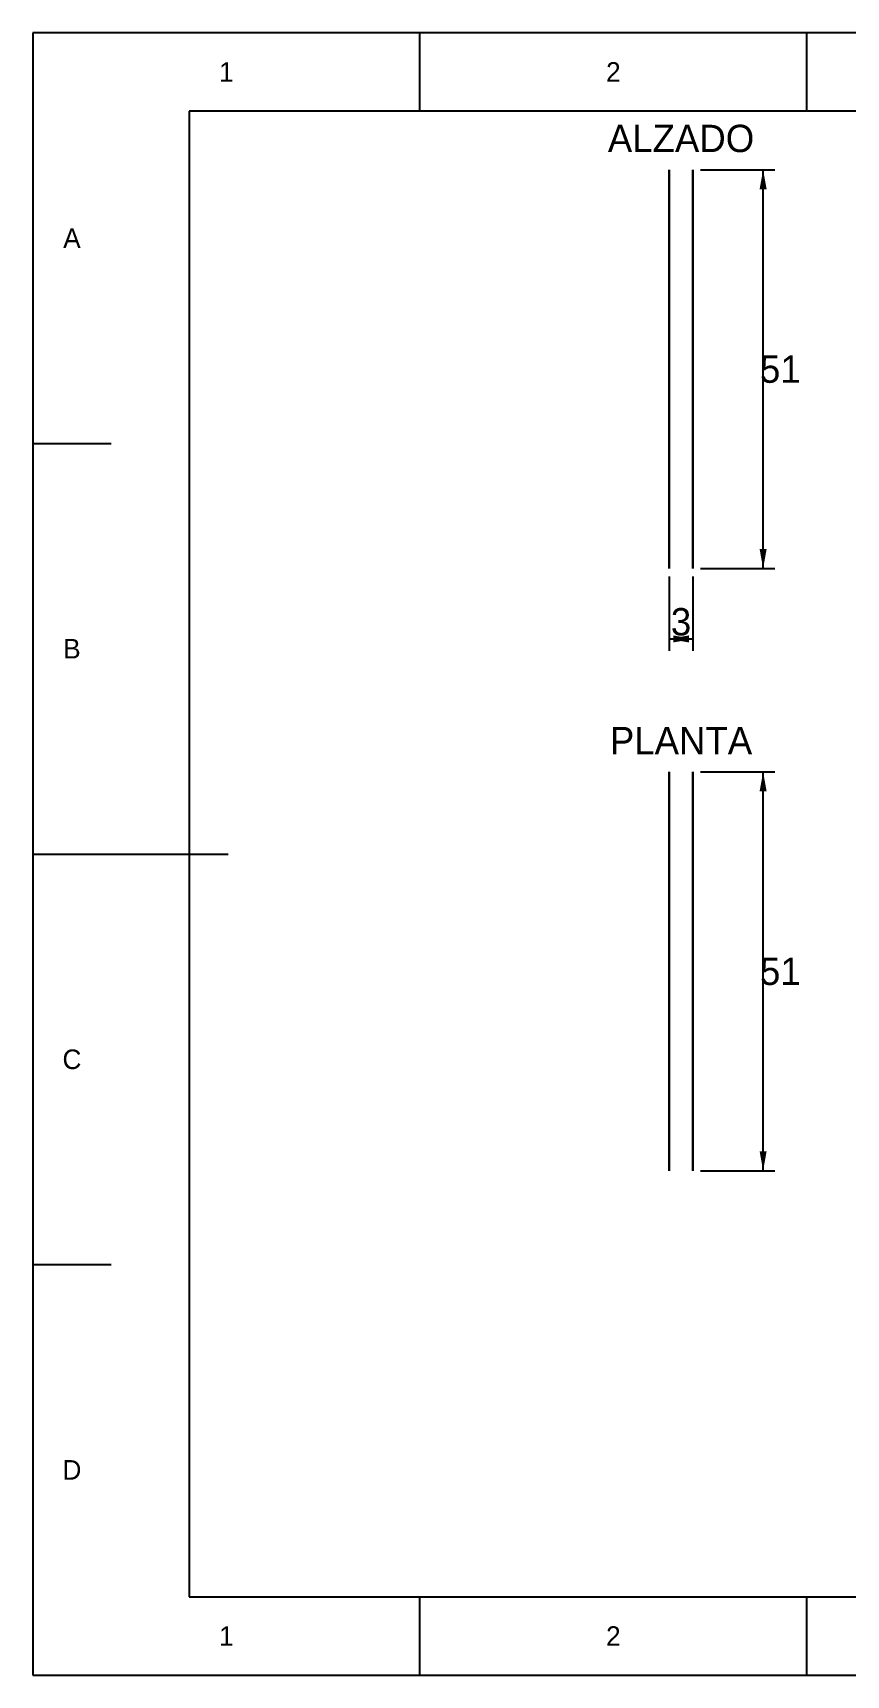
# Model space of a CAD drawing. Extents: x 0 to 297, y 0 to 210.
# Drawn here: x 0 to 104, y 0 to 210 of the extents above; entities that cross this region are included whole.
import ezdxf
from ezdxf.enums import TextEntityAlignment as Align

# ---------------------------------------------------------------- set-up
doc = ezdxf.new("R2010")
doc.units = 0
for name, color, linetype in [('COTAS', 7, 'CONTINUOUS'), ('FINA', 7, 'CONTINUOUS'), ('NORMA', 7, 'CONTINUOUS'), ('TEXTO', 7, 'CONTINUOUS'), ('VISIBLE', 7, 'CONTINUOUS')]:
    doc.layers.add(name, color=color, linetype=linetype)

msp = doc.modelspace()

# ---------------------------------------------------------------- linework, layer by layer
at = {"layer": 'COTAS'}
for p, q in [((85.4081, 192.5), (94.9081, 192.5)), ((93.4081, 141.5), (93.4081, 192.5)), ((85.4081, 141.5), (94.9081, 141.5)), ((81.4081, 140.5), (81.4081, 131)), ((84.4081, 140.5), (84.4081, 131)), ((81.4081, 132.5), (84.4081, 132.5)), ((85.4081, 115.5), (94.9081, 115.5)), ((93.4081, 64.5), (93.4081, 115.5)), ((85.4081, 64.5), (94.9081, 64.5))]:
    msp.add_line(p, q, dxfattribs=at)
for points in [[(93.4081, 192.5), (93.8581, 190), (92.9581, 190)], [(93.4081, 141.5), (93.8581, 144), (92.9581, 144)], [(81.4081, 132.5), (83.9081, 132.95), (83.9081, 132.05)], [(84.4081, 132.5), (81.9081, 132.95), (81.9081, 132.05)], [(93.4081, 115.5), (93.8581, 113), (92.9581, 113)], [(93.4081, 64.5), (93.8581, 67), (92.9581, 67)]]:
    msp.add_solid(points, dxfattribs=at)
at = {"layer": 'FINA'}
for p, q in [((297, 210), (0, 210)), ((0, 210), (0, 0)), ((49.5, 200), (49.5, 210)), ((99, 200), (99, 210)), ((0, 157.5), (10, 157.5)), ((0, 105), (10, 105)), ((0, 52.5), (10, 52.5)), ((49.5, 0), (49.5, 10)), ((99, 0), (99, 10)), ((0, 0), (297, 0))]:
    msp.add_line(p, q, dxfattribs=at)
at = {"layer": 'NORMA'}
for p, q in [((287, 200), (20, 200)), ((20, 200), (20, 10)), ((0, 105), (25, 105)), ((20, 10), (287, 10))]:
    msp.add_line(p, q, dxfattribs=at)
at = {"layer": 'VISIBLE'}
for p, q in [((81.4081, 192.2818), (81.4081, 192.5)), ((81.4081, 192.5), (81.4081, 192.2818)), ((81.4081, 191.6311), (81.4081, 192.2818)), ((81.4081, 192.2818), (81.4081, 191.6311)), ((81.4081, 190.5589), (81.4081, 191.6311)), ((81.4081, 191.6311), (81.4081, 190.5589)), ((84.4081, 192.5), (84.4081, 192.2818)), ((84.4081, 192.2818), (84.4081, 192.5)), ((84.4081, 192.2818), (84.4081, 191.6311)), ((84.4081, 191.6311), (84.4081, 192.2818)), ((84.4081, 191.6311), (84.4081, 190.5589)), ((84.4081, 190.5589), (84.4081, 191.6311)), ((81.4081, 189.0836), (81.4081, 190.5589)), ((81.4081, 190.5589), (81.4081, 189.0836)), ((81.4081, 187.2305), (81.4081, 189.0836)), ((81.4081, 189.0836), (81.4081, 187.2305)), ((84.4081, 190.5589), (84.4081, 189.0836)), ((84.4081, 189.0836), (84.4081, 190.5589)), ((84.4081, 189.0836), (84.4081, 187.2305)), ((84.4081, 187.2305), (84.4081, 189.0836)), ((81.4081, 185.0312), (81.4081, 187.2305)), ((81.4081, 187.2305), (81.4081, 185.0312)), ((84.4081, 187.2305), (84.4081, 185.0312)), ((84.4081, 185.0312), (84.4081, 187.2305)), ((81.4081, 182.5234), (81.4081, 185.0312)), ((81.4081, 185.0312), (81.4081, 182.5234)), ((84.4081, 185.0312), (84.4081, 182.5234)), ((84.4081, 182.5234), (84.4081, 185.0312)), ((81.4081, 179.75), (81.4081, 182.5234)), ((81.4081, 182.5234), (81.4081, 179.75)), ((84.4081, 182.5234), (84.4081, 179.75)), ((84.4081, 179.75), (84.4081, 182.5234)), ((81.4081, 176.7584), (81.4081, 179.75)), ((81.4081, 179.75), (81.4081, 178.9726)), ((81.4081, 178.9726), (81.4081, 177.5359)), ((84.4081, 179.75), (84.4081, 176.7584)), ((84.4081, 178.9726), (84.4081, 179.75)), ((84.4081, 177.5359), (84.4081, 178.9726)), ((81.4081, 177.5359), (81.4081, 176.7584)), ((81.4081, 177.4102), (81.4081, 177.5)), ((81.4081, 177.5), (81.4081, 177.4102)), ((81.4081, 177.5), (81.4081, 177.4957)), ((81.4081, 177.4144), (81.4081, 177.5)), ((81.4081, 177.4957), (81.4081, 177.4102)), ((81.4081, 177.4102), (81.4081, 177.4144)), ((81.4081, 177.1422), (81.4081, 177.4102)), ((81.4081, 177.4102), (81.4081, 177.1422)), ((81.4081, 177.4102), (81.4081, 177.3974)), ((81.4081, 177.1549), (81.4081, 177.4102)), ((81.4081, 177.3974), (81.4081, 177.1422)), ((81.4081, 177.1422), (81.4081, 177.1549)), ((81.4081, 176.7007), (81.4081, 177.1422)), ((81.4081, 177.1422), (81.4081, 176.7007)), ((81.4081, 177.1422), (81.4081, 177.1213)), ((81.4081, 176.7217), (81.4081, 177.1422)), ((81.4081, 177.1213), (81.4081, 176.7007)), ((81.4081, 175.9376), (81.4081, 176.7584)), ((81.4081, 176.7584), (81.4081, 174.4207)), ((81.4081, 176.7007), (81.4081, 176.7217)), ((81.4081, 176.0933), (81.4081, 176.7007)), ((81.4081, 176.7007), (81.4081, 176.0933)), ((81.4081, 176.7007), (81.4081, 176.6719)), ((81.4081, 176.1221), (81.4081, 176.7007)), ((81.4081, 176.6719), (81.4081, 176.0933)), ((84.4081, 176.7584), (84.4081, 177.5359)), ((84.4081, 177.5), (84.4081, 177.4102)), ((84.4081, 177.4102), (84.4081, 177.5)), ((84.4081, 177.4994), (84.4081, 177.5)), ((84.4081, 177.5), (84.4081, 177.4108)), ((84.4081, 177.4102), (84.4081, 177.4994)), ((84.4081, 177.4108), (84.4081, 177.4102)), ((84.4081, 177.4102), (84.4081, 177.1422)), ((84.4081, 177.1422), (84.4081, 177.4102)), ((84.4081, 177.4084), (84.4081, 177.4102)), ((84.4081, 177.4102), (84.4081, 177.144)), ((84.4081, 177.1422), (84.4081, 177.4084)), ((84.4081, 177.144), (84.4081, 177.1422)), ((84.4081, 177.1422), (84.4081, 176.7007)), ((84.4081, 176.7007), (84.4081, 177.1422)), ((84.4081, 177.1392), (84.4081, 177.1422)), ((84.4081, 177.1422), (84.4081, 176.7037)), ((84.4081, 176.7007), (84.4081, 177.1392)), ((84.4081, 176.7584), (84.4081, 175.9376)), ((84.4081, 174.4207), (84.4081, 176.7584)), ((84.4081, 176.7037), (84.4081, 176.7007)), ((84.4081, 176.7007), (84.4081, 176.0933)), ((84.4081, 176.0933), (84.4081, 176.7007)), ((84.4081, 176.6966), (84.4081, 176.7007)), ((84.4081, 176.7007), (84.4081, 176.0974)), ((84.4081, 176.0933), (84.4081, 176.6966)), ((81.4081, 176.0933), (81.4081, 176.1221)), ((81.4081, 175.3302), (81.4081, 176.0933)), ((81.4081, 176.0933), (81.4081, 175.3302)), ((81.4081, 176.0933), (81.4081, 176.057)), ((81.4081, 175.3665), (81.4081, 176.0933)), ((81.4081, 176.057), (81.4081, 175.3302)), ((81.4081, 173.5999), (81.4081, 175.9376)), ((81.4081, 175.3302), (81.4081, 175.3665)), ((81.4081, 174.4246), (81.4081, 175.3302)), ((81.4081, 175.3302), (81.4081, 174.4246)), ((81.4081, 175.3302), (81.4081, 175.2872)), ((81.4081, 174.4676), (81.4081, 175.3302)), ((81.4081, 175.2872), (81.4081, 174.4246)), ((81.4081, 174.4246), (81.4081, 174.4676)), ((81.4081, 173.392), (81.4081, 174.4246)), ((81.4081, 174.4246), (81.4081, 173.392)), ((81.4081, 174.4246), (81.4081, 174.3756)), ((81.4081, 173.441), (81.4081, 174.4246)), ((81.4081, 174.4207), (81.4081, 173.5999)), ((81.4081, 174.3756), (81.4081, 173.392)), ((84.4081, 176.0974), (84.4081, 176.0933)), ((84.4081, 176.0933), (84.4081, 175.3302)), ((84.4081, 175.3302), (84.4081, 176.0933)), ((84.4081, 176.0881), (84.4081, 176.0933)), ((84.4081, 176.0933), (84.4081, 175.3354)), ((84.4081, 175.3302), (84.4081, 176.0881)), ((84.4081, 175.9376), (84.4081, 173.5999)), ((84.4081, 175.3354), (84.4081, 175.3302)), ((84.4081, 175.3302), (84.4081, 174.4246)), ((84.4081, 174.4246), (84.4081, 175.3302)), ((84.4081, 175.3241), (84.4081, 175.3302)), ((84.4081, 175.3302), (84.4081, 174.4308)), ((84.4081, 174.4246), (84.4081, 175.3241)), ((84.4081, 174.4308), (84.4081, 174.4246)), ((84.4081, 174.4246), (84.4081, 173.392)), ((84.4081, 173.392), (84.4081, 174.4246)), ((84.4081, 174.4176), (84.4081, 174.4246)), ((84.4081, 174.4246), (84.4081, 173.399)), ((84.4081, 173.5999), (84.4081, 174.4207)), ((84.4081, 173.392), (84.4081, 174.4176)), ((81.4081, 172.7497), (81.4081, 173.5999)), ((81.4081, 173.5999), (81.4081, 171.1786)), ((81.4081, 173.392), (81.4081, 173.441)), ((81.4081, 172.25), (81.4081, 173.392)), ((81.4081, 173.392), (81.4081, 172.25)), ((81.4081, 173.392), (81.4081, 173.3378)), ((81.4081, 172.3042), (81.4081, 173.392)), ((81.4081, 173.3378), (81.4081, 172.25)), ((81.4081, 170.3284), (81.4081, 172.7497)), ((81.4081, 172.25), (81.4081, 172.3042)), ((81.4081, 171.0182), (81.4081, 172.25)), ((81.4081, 172.25), (81.4081, 171.0182)), ((81.4081, 172.25), (81.4081, 172.1915)), ((81.4081, 171.0767), (81.4081, 172.25)), ((84.4081, 173.5999), (84.4081, 172.7497)), ((84.4081, 171.1786), (84.4081, 173.5999)), ((84.4081, 173.399), (84.4081, 173.392)), ((84.4081, 173.392), (84.4081, 172.25)), ((84.4081, 172.25), (84.4081, 173.392)), ((84.4081, 173.3842), (84.4081, 173.392)), ((84.4081, 173.392), (84.4081, 172.2577)), ((84.4081, 172.25), (84.4081, 173.3842)), ((84.4081, 172.7497), (84.4081, 170.3284)), ((84.4081, 172.2577), (84.4081, 172.25)), ((84.4081, 172.25), (84.4081, 171.0182)), ((84.4081, 171.0182), (84.4081, 172.25)), ((84.4081, 172.2416), (84.4081, 172.25)), ((84.4081, 172.25), (84.4081, 171.0265)), ((84.4081, 171.0182), (84.4081, 172.2416)), ((81.4081, 172.1915), (81.4081, 171.0182)), ((81.4081, 171.1786), (81.4081, 170.3284)), ((81.4081, 171.0182), (81.4081, 171.0767)), ((81.4081, 169.7176), (81.4081, 171.0182)), ((81.4081, 171.0182), (81.4081, 169.7176)), ((81.4081, 171.0182), (81.4081, 170.9564)), ((81.4081, 169.7794), (81.4081, 171.0182)), ((81.4081, 170.9564), (81.4081, 169.7176)), ((81.4081, 169.4634), (81.4081, 170.3284)), ((81.4081, 170.3284), (81.4081, 167.865)), ((84.4081, 170.3284), (84.4081, 171.1786)), ((84.4081, 171.0265), (84.4081, 171.0182)), ((84.4081, 171.0182), (84.4081, 169.7176)), ((84.4081, 169.7176), (84.4081, 171.0182)), ((84.4081, 171.0094), (84.4081, 171.0182)), ((84.4081, 171.0182), (84.4081, 169.7264)), ((84.4081, 169.7176), (84.4081, 171.0094)), ((84.4081, 170.3284), (84.4081, 169.4634)), ((84.4081, 167.865), (84.4081, 170.3284)), ((81.4081, 169.7176), (81.4081, 169.7794)), ((81.4081, 168.3705), (81.4081, 169.7176)), ((81.4081, 169.7176), (81.4081, 168.3705)), ((81.4081, 169.7176), (81.4081, 169.6536)), ((81.4081, 168.4345), (81.4081, 169.7176)), ((81.4081, 169.6536), (81.4081, 168.3705)), ((81.4081, 167), (81.4081, 169.4634)), ((81.4081, 168.3705), (81.4081, 168.4345)), ((81.4081, 167), (81.4081, 168.3705)), ((81.4081, 168.3705), (81.4081, 167)), ((81.4081, 168.3705), (81.4081, 168.3054)), ((81.4081, 167.0651), (81.4081, 168.3705)), ((81.4081, 168.3054), (81.4081, 167)), ((84.4081, 169.7264), (84.4081, 169.7176)), ((84.4081, 169.7176), (84.4081, 168.3705)), ((84.4081, 168.3705), (84.4081, 169.7176)), ((84.4081, 169.7085), (84.4081, 169.7176)), ((84.4081, 169.7176), (84.4081, 168.3797)), ((84.4081, 168.3705), (84.4081, 169.7085)), ((84.4081, 169.4634), (84.4081, 167)), ((84.4081, 168.3797), (84.4081, 168.3705)), ((84.4081, 168.3705), (84.4081, 167)), ((84.4081, 167), (84.4081, 168.3705)), ((84.4081, 168.3612), (84.4081, 168.3705)), ((84.4081, 168.3705), (84.4081, 167.0093)), ((84.4081, 167), (84.4081, 168.3612)), ((81.4081, 167.865), (81.4081, 167)), ((81.4081, 167), (81.4081, 167.0651)), ((81.4081, 166.135), (81.4081, 167)), ((81.4081, 167), (81.4081, 164.5366)), ((81.4081, 165.6295), (81.4081, 167)), ((81.4081, 167), (81.4081, 165.6295)), ((81.4081, 167), (81.4081, 166.9349)), ((81.4081, 165.6946), (81.4081, 167)), ((81.4081, 166.9349), (81.4081, 165.6295)), ((81.4081, 163.6716), (81.4081, 166.135)), ((84.4081, 167), (84.4081, 167.865)), ((84.4081, 167.0093), (84.4081, 167)), ((84.4081, 167), (84.4081, 166.135)), ((84.4081, 164.5366), (84.4081, 167)), ((84.4081, 167), (84.4081, 165.6295)), ((84.4081, 165.6295), (84.4081, 167)), ((84.4081, 166.9907), (84.4081, 167)), ((84.4081, 167), (84.4081, 165.6388)), ((84.4081, 165.6295), (84.4081, 166.9907)), ((84.4081, 166.135), (84.4081, 163.6716)), ((81.4081, 165.6295), (81.4081, 165.6946)), ((81.4081, 164.2824), (81.4081, 165.6295)), ((81.4081, 165.6295), (81.4081, 164.2824)), ((81.4081, 165.6295), (81.4081, 165.5655)), ((81.4081, 164.3464), (81.4081, 165.6295)), ((81.4081, 165.5655), (81.4081, 164.2824)), ((81.4081, 164.5366), (81.4081, 163.6716)), ((81.4081, 164.2824), (81.4081, 164.3464)), ((81.4081, 162.9818), (81.4081, 164.2824)), ((81.4081, 164.2824), (81.4081, 162.9818)), ((81.4081, 164.2824), (81.4081, 164.2206)), ((81.4081, 163.0436), (81.4081, 164.2824)), ((81.4081, 164.2206), (81.4081, 162.9818)), ((84.4081, 165.6388), (84.4081, 165.6295)), ((84.4081, 165.6295), (84.4081, 164.2824)), ((84.4081, 164.2824), (84.4081, 165.6295)), ((84.4081, 165.6203), (84.4081, 165.6295)), ((84.4081, 165.6295), (84.4081, 164.2915)), ((84.4081, 164.2824), (84.4081, 165.6203)), ((84.4081, 163.6716), (84.4081, 164.5366)), ((84.4081, 164.2915), (84.4081, 164.2824)), ((84.4081, 164.2824), (84.4081, 162.9818)), ((84.4081, 162.9818), (84.4081, 164.2824)), ((84.4081, 164.2736), (84.4081, 164.2824)), ((84.4081, 164.2824), (84.4081, 162.9906)), ((84.4081, 162.9818), (84.4081, 164.2736)), ((81.4081, 162.8214), (81.4081, 163.6716)), ((81.4081, 163.6716), (81.4081, 161.2503)), ((81.4081, 162.9818), (81.4081, 163.0436)), ((81.4081, 161.75), (81.4081, 162.9818)), ((81.4081, 162.9818), (81.4081, 161.75)), ((81.4081, 162.9818), (81.4081, 162.9233)), ((81.4081, 161.8085), (81.4081, 162.9818)), ((81.4081, 162.9233), (81.4081, 161.75)), ((81.4081, 160.4001), (81.4081, 162.8214)), ((81.4081, 161.75), (81.4081, 161.8085)), ((81.4081, 160.608), (81.4081, 161.75)), ((81.4081, 161.75), (81.4081, 160.608)), ((81.4081, 161.75), (81.4081, 161.6958)), ((81.4081, 160.6622), (81.4081, 161.75)), ((84.4081, 163.6716), (84.4081, 162.8214)), ((84.4081, 161.2503), (84.4081, 163.6716)), ((84.4081, 162.9906), (84.4081, 162.9818)), ((84.4081, 162.9818), (84.4081, 161.75)), ((84.4081, 161.75), (84.4081, 162.9818)), ((84.4081, 162.9735), (84.4081, 162.9818)), ((84.4081, 162.9818), (84.4081, 161.7584)), ((84.4081, 161.75), (84.4081, 162.9735)), ((84.4081, 162.8214), (84.4081, 160.4001)), ((84.4081, 161.7584), (84.4081, 161.75)), ((84.4081, 161.75), (84.4081, 160.608)), ((84.4081, 160.608), (84.4081, 161.75)), ((84.4081, 161.7423), (84.4081, 161.75)), ((84.4081, 161.75), (84.4081, 160.6158)), ((84.4081, 160.608), (84.4081, 161.7423)), ((81.4081, 161.6958), (81.4081, 160.608)), ((81.4081, 161.2503), (81.4081, 160.4001)), ((81.4081, 160.608), (81.4081, 160.6622)), ((81.4081, 159.5754), (81.4081, 160.608)), ((81.4081, 160.608), (81.4081, 159.5754)), ((81.4081, 160.608), (81.4081, 160.559)), ((81.4081, 159.6244), (81.4081, 160.608)), ((81.4081, 160.559), (81.4081, 159.5754)), ((81.4081, 159.5793), (81.4081, 160.4001)), ((81.4081, 160.4001), (81.4081, 158.0624)), ((81.4081, 159.5754), (81.4081, 159.6244)), ((84.4081, 160.4001), (84.4081, 161.2503)), ((84.4081, 160.6158), (84.4081, 160.608)), ((84.4081, 160.608), (84.4081, 159.5754)), ((84.4081, 159.5754), (84.4081, 160.608)), ((84.4081, 160.601), (84.4081, 160.608)), ((84.4081, 160.608), (84.4081, 159.5824)), ((84.4081, 159.5754), (84.4081, 160.601)), ((84.4081, 160.4001), (84.4081, 159.5793)), ((84.4081, 158.0624), (84.4081, 160.4001)), ((81.4081, 157.2416), (81.4081, 159.5793)), ((81.4081, 158.6698), (81.4081, 159.5754)), ((81.4081, 159.5754), (81.4081, 158.6698)), ((81.4081, 159.5754), (81.4081, 159.5324)), ((81.4081, 158.7128), (81.4081, 159.5754)), ((81.4081, 159.5324), (81.4081, 158.6698)), ((81.4081, 158.6698), (81.4081, 158.7128)), ((81.4081, 157.9067), (81.4081, 158.6698)), ((81.4081, 158.6698), (81.4081, 157.9067)), ((81.4081, 158.6698), (81.4081, 158.6335)), ((81.4081, 157.943), (81.4081, 158.6698)), ((81.4081, 158.6335), (81.4081, 157.9067)), ((81.4081, 158.0624), (81.4081, 157.2416)), ((81.4081, 157.9067), (81.4081, 157.943)), ((81.4081, 157.2993), (81.4081, 157.9067)), ((81.4081, 157.9067), (81.4081, 157.2993)), ((81.4081, 157.9067), (81.4081, 157.8779)), ((81.4081, 157.3281), (81.4081, 157.9067)), ((81.4081, 157.8779), (81.4081, 157.2993)), ((84.4081, 159.5824), (84.4081, 159.5754)), ((84.4081, 159.5793), (84.4081, 157.2416)), ((84.4081, 159.5754), (84.4081, 158.6698)), ((84.4081, 158.6698), (84.4081, 159.5754)), ((84.4081, 159.5692), (84.4081, 159.5754)), ((84.4081, 159.5754), (84.4081, 158.6759)), ((84.4081, 158.6698), (84.4081, 159.5692)), ((84.4081, 158.6759), (84.4081, 158.6698)), ((84.4081, 158.6698), (84.4081, 157.9067)), ((84.4081, 157.9067), (84.4081, 158.6698)), ((84.4081, 158.6646), (84.4081, 158.6698)), ((84.4081, 158.6698), (84.4081, 157.9119)), ((84.4081, 157.9067), (84.4081, 158.6646)), ((84.4081, 157.2416), (84.4081, 158.0624)), ((84.4081, 157.9119), (84.4081, 157.9067)), ((84.4081, 157.9067), (84.4081, 157.2993)), ((84.4081, 157.2993), (84.4081, 157.9067)), ((84.4081, 157.9026), (84.4081, 157.9067)), ((84.4081, 157.9067), (84.4081, 157.3034)), ((84.4081, 157.2993), (84.4081, 157.9026)), ((81.4081, 157.2993), (81.4081, 157.3281)), ((81.4081, 156.8578), (81.4081, 157.2993)), ((81.4081, 157.2993), (81.4081, 156.8578)), ((81.4081, 157.2993), (81.4081, 157.2783)), ((81.4081, 156.8787), (81.4081, 157.2993)), ((81.4081, 157.2783), (81.4081, 156.8578)), ((81.4081, 156.4641), (81.4081, 157.2416)), ((81.4081, 157.2416), (81.4081, 155.0274)), ((81.4081, 156.8578), (81.4081, 156.8787)), ((81.4081, 156.5898), (81.4081, 156.8578)), ((81.4081, 156.8578), (81.4081, 156.5898)), ((81.4081, 156.8578), (81.4081, 156.8451)), ((81.4081, 156.6026), (81.4081, 156.8578)), ((81.4081, 156.8451), (81.4081, 156.5898)), ((81.4081, 156.5898), (81.4081, 156.6026)), ((81.4081, 156.5), (81.4081, 156.5898)), ((81.4081, 156.5898), (81.4081, 156.5)), ((81.4081, 156.5898), (81.4081, 156.5856)), ((81.4081, 156.5043), (81.4081, 156.5898)), ((81.4081, 156.5856), (81.4081, 156.5)), ((81.4081, 156.5), (81.4081, 156.5043)), ((81.4081, 154.25), (81.4081, 156.4641)), ((84.4081, 157.3034), (84.4081, 157.2993)), ((84.4081, 157.2993), (84.4081, 156.8578)), ((84.4081, 156.8578), (84.4081, 157.2993)), ((84.4081, 157.2963), (84.4081, 157.2993)), ((84.4081, 157.2993), (84.4081, 156.8608)), ((84.4081, 156.8578), (84.4081, 157.2963)), ((84.4081, 157.2416), (84.4081, 156.4641)), ((84.4081, 155.0274), (84.4081, 157.2416)), ((84.4081, 156.8608), (84.4081, 156.8578)), ((84.4081, 156.8578), (84.4081, 156.5898)), ((84.4081, 156.5898), (84.4081, 156.8578)), ((84.4081, 156.856), (84.4081, 156.8578)), ((84.4081, 156.8578), (84.4081, 156.5916)), ((84.4081, 156.5898), (84.4081, 156.856)), ((84.4081, 156.5916), (84.4081, 156.5898)), ((84.4081, 156.5898), (84.4081, 156.5)), ((84.4081, 156.5), (84.4081, 156.5898)), ((84.4081, 156.5892), (84.4081, 156.5898)), ((84.4081, 156.5898), (84.4081, 156.5006)), ((84.4081, 156.5), (84.4081, 156.5892)), ((84.4081, 156.5006), (84.4081, 156.5)), ((84.4081, 156.4641), (84.4081, 154.25)), ((81.4081, 155.0274), (81.4081, 154.25)), ((81.4081, 153.5293), (81.4081, 154.25)), ((81.4081, 154.25), (81.4081, 152.1973)), ((81.4081, 151.4766), (81.4081, 153.5293)), ((84.4081, 154.25), (84.4081, 155.0274)), ((84.4081, 154.25), (84.4081, 153.5293)), ((84.4081, 152.1973), (84.4081, 154.25)), ((84.4081, 153.5293), (84.4081, 151.4766)), ((81.4081, 152.1973), (81.4081, 151.4766)), ((81.4081, 150.8249), (81.4081, 151.4766)), ((81.4081, 151.4766), (81.4081, 149.6205)), ((84.4081, 151.4766), (84.4081, 152.1973)), ((84.4081, 151.4766), (84.4081, 150.8249)), ((84.4081, 149.6205), (84.4081, 151.4766)), ((81.4081, 148.9688), (81.4081, 150.8249)), ((81.4081, 149.6205), (81.4081, 148.9688)), ((84.4081, 150.8249), (84.4081, 148.9688)), ((84.4081, 148.9688), (84.4081, 149.6205)), ((81.4081, 148.3972), (81.4081, 148.9688)), ((81.4081, 148.9688), (81.4081, 147.341)), ((81.4081, 146.7695), (81.4081, 148.3972)), ((81.4081, 147.341), (81.4081, 146.7695)), ((84.4081, 148.9688), (84.4081, 148.3972)), ((84.4081, 147.341), (84.4081, 148.9688)), ((84.4081, 148.3972), (84.4081, 146.7695)), ((84.4081, 146.7695), (84.4081, 147.341)), ((81.4081, 146.2879), (81.4081, 146.7695)), ((81.4081, 146.7695), (81.4081, 145.3979)), ((81.4081, 144.9164), (81.4081, 146.2879)), ((81.4081, 145.3979), (81.4081, 144.9164)), ((81.4081, 144.533), (81.4081, 144.9164)), ((81.4081, 144.9164), (81.4081, 143.8245)), ((84.4081, 146.7695), (84.4081, 146.2879)), ((84.4081, 145.3979), (84.4081, 146.7695)), ((84.4081, 146.2879), (84.4081, 144.9164)), ((84.4081, 144.9164), (84.4081, 145.3979)), ((84.4081, 144.9164), (84.4081, 144.533)), ((84.4081, 143.8245), (84.4081, 144.9164)), ((81.4081, 143.4411), (81.4081, 144.533)), ((81.4081, 143.8245), (81.4081, 143.4411)), ((81.4081, 143.1624), (81.4081, 143.4411)), ((81.4081, 143.4411), (81.4081, 142.6475)), ((81.4081, 142.3689), (81.4081, 143.1624)), ((84.4081, 144.533), (84.4081, 143.4411)), ((84.4081, 143.4411), (84.4081, 143.8245)), ((84.4081, 143.4411), (84.4081, 143.1624)), ((84.4081, 142.6475), (84.4081, 143.4411)), ((84.4081, 143.1624), (84.4081, 142.3689)), ((81.4081, 142.6475), (81.4081, 142.3689)), ((81.4081, 142.1998), (81.4081, 142.3689)), ((81.4081, 142.3689), (81.4081, 141.8873)), ((81.4081, 141.7182), (81.4081, 142.1998)), ((81.4081, 141.8873), (81.4081, 141.7182)), ((81.4081, 141.6615), (81.4081, 141.7182)), ((81.4081, 141.7182), (81.4081, 141.5567)), ((81.4081, 141.5), (81.4081, 141.6615)), ((81.4081, 141.5567), (81.4081, 141.5)), ((84.4081, 142.3689), (84.4081, 142.6475)), ((84.4081, 142.3689), (84.4081, 142.1998)), ((84.4081, 141.8873), (84.4081, 142.3689)), ((84.4081, 142.1998), (84.4081, 141.7182)), ((84.4081, 141.7182), (84.4081, 141.8873)), ((84.4081, 141.7182), (84.4081, 141.6615)), ((84.4081, 141.5567), (84.4081, 141.7182)), ((84.4081, 141.6615), (84.4081, 141.5)), ((84.4081, 141.5), (84.4081, 141.5567)), ((81.4081, 115.5), (81.4081, 115.3385)), ((81.4081, 115.4433), (81.4081, 115.5)), ((84.4081, 115.3385), (84.4081, 115.5)), ((84.4081, 115.5), (84.4081, 115.4433)), ((81.4081, 115.2818), (81.4081, 115.4433)), ((81.4081, 115.3385), (81.4081, 115.2818)), ((81.4081, 115.2818), (81.4081, 114.8002)), ((81.4081, 115.1127), (81.4081, 115.2818)), ((81.4081, 114.6311), (81.4081, 115.1127)), ((81.4081, 114.8002), (81.4081, 114.6311)), ((81.4081, 114.6311), (81.4081, 113.8376)), ((81.4081, 114.3525), (81.4081, 114.6311)), ((81.4081, 113.5589), (81.4081, 114.3525)), ((81.4081, 113.8376), (81.4081, 113.5589)), ((81.4081, 113.5589), (81.4081, 112.0836)), ((81.4081, 113.1755), (81.4081, 113.5589)), ((84.4081, 115.4433), (84.4081, 115.2818)), ((84.4081, 115.2818), (84.4081, 115.3385)), ((84.4081, 114.8002), (84.4081, 115.2818)), ((84.4081, 115.2818), (84.4081, 115.1127)), ((84.4081, 115.1127), (84.4081, 114.6311)), ((84.4081, 114.6311), (84.4081, 114.8002)), ((84.4081, 113.8376), (84.4081, 114.6311)), ((84.4081, 114.6311), (84.4081, 114.3525)), ((84.4081, 114.3525), (84.4081, 113.5589)), ((84.4081, 113.5589), (84.4081, 113.8376)), ((84.4081, 112.0836), (84.4081, 113.5589)), ((84.4081, 113.5589), (84.4081, 113.1755)), ((81.4081, 112.0836), (81.4081, 113.1755)), ((81.4081, 112.0836), (81.4081, 110.2305)), ((81.4081, 111.6021), (81.4081, 112.0836)), ((81.4081, 110.2305), (81.4081, 111.6021)), ((84.4081, 113.1755), (84.4081, 112.0836)), ((84.4081, 110.2305), (84.4081, 112.0836)), ((84.4081, 112.0836), (84.4081, 111.6021)), ((84.4081, 111.6021), (84.4081, 110.2305)), ((81.4081, 110.2305), (81.4081, 108.0312)), ((81.4081, 109.659), (81.4081, 110.2305)), ((81.4081, 108.0312), (81.4081, 109.659)), ((84.4081, 108.0312), (84.4081, 110.2305)), ((84.4081, 110.2305), (84.4081, 109.659)), ((84.4081, 109.659), (84.4081, 108.0312)), ((81.4081, 108.0312), (81.4081, 105.5234)), ((81.4081, 107.3795), (81.4081, 108.0312)), ((81.4081, 105.5234), (81.4081, 107.3795)), ((84.4081, 105.5234), (84.4081, 108.0312)), ((84.4081, 108.0312), (84.4081, 107.3795)), ((84.4081, 107.3795), (84.4081, 105.5234)), ((81.4081, 105.5234), (81.4081, 102.75)), ((81.4081, 104.8027), (81.4081, 105.5234)), ((84.4081, 102.75), (84.4081, 105.5234)), ((84.4081, 105.5234), (84.4081, 104.8027)), ((81.4081, 102.75), (81.4081, 104.8027)), ((84.4081, 104.8027), (84.4081, 102.75)), ((81.4081, 102.75), (81.4081, 99.7584)), ((81.4081, 101.9726), (81.4081, 102.75)), ((81.4081, 99.7584), (81.4081, 101.9726)), ((84.4081, 99.7584), (84.4081, 102.75)), ((84.4081, 102.75), (84.4081, 101.9726)), ((84.4081, 101.9726), (84.4081, 99.7584)), ((81.4081, 100.5), (81.4081, 100.4102)), ((81.4081, 100.4102), (81.4081, 100.5)), ((81.4081, 100.4144), (81.4081, 100.5)), ((81.4081, 100.5), (81.4081, 100.4957)), ((81.4081, 100.4957), (81.4081, 100.4102)), ((81.4081, 100.4102), (81.4081, 100.4144)), ((81.4081, 100.4102), (81.4081, 100.1422)), ((81.4081, 100.1422), (81.4081, 100.4102)), ((81.4081, 100.1549), (81.4081, 100.4102)), ((81.4081, 100.4102), (81.4081, 100.3974)), ((81.4081, 100.3974), (81.4081, 100.1422)), ((81.4081, 100.1422), (81.4081, 100.1549)), ((81.4081, 100.1422), (81.4081, 99.7007)), ((81.4081, 99.7007), (81.4081, 100.1422)), ((81.4081, 99.7217), (81.4081, 100.1422)), ((81.4081, 100.1422), (81.4081, 100.1213)), ((81.4081, 100.1213), (81.4081, 99.7007)), ((81.4081, 99.7584), (81.4081, 96.5999)), ((81.4081, 98.9376), (81.4081, 99.7584)), ((81.4081, 99.7007), (81.4081, 99.7217)), ((81.4081, 99.7007), (81.4081, 99.0933)), ((81.4081, 99.0933), (81.4081, 99.7007)), ((81.4081, 99.1221), (81.4081, 99.7007)), ((81.4081, 99.7007), (81.4081, 99.6719)), ((81.4081, 99.6719), (81.4081, 99.0933)), ((81.4081, 99.0933), (81.4081, 99.1221)), ((81.4081, 99.0933), (81.4081, 98.3302)), ((81.4081, 98.3302), (81.4081, 99.0933)), ((81.4081, 98.3665), (81.4081, 99.0933)), ((81.4081, 99.0933), (81.4081, 99.057)), ((81.4081, 99.057), (81.4081, 98.3302)), ((81.4081, 96.5999), (81.4081, 98.9376)), ((84.4081, 100.4102), (84.4081, 100.5)), ((84.4081, 100.5), (84.4081, 100.4102)), ((84.4081, 100.5), (84.4081, 100.4108)), ((84.4081, 100.4994), (84.4081, 100.5)), ((84.4081, 100.4102), (84.4081, 100.4994)), ((84.4081, 100.4108), (84.4081, 100.4102)), ((84.4081, 100.1422), (84.4081, 100.4102)), ((84.4081, 100.4102), (84.4081, 100.1422)), ((84.4081, 100.4102), (84.4081, 100.144)), ((84.4081, 100.4084), (84.4081, 100.4102)), ((84.4081, 100.1422), (84.4081, 100.4084)), ((84.4081, 100.144), (84.4081, 100.1422)), ((84.4081, 99.7007), (84.4081, 100.1422)), ((84.4081, 100.1422), (84.4081, 99.7007)), ((84.4081, 100.1422), (84.4081, 99.7037)), ((84.4081, 100.1392), (84.4081, 100.1422)), ((84.4081, 99.7007), (84.4081, 100.1392)), ((84.4081, 96.5999), (84.4081, 99.7584)), ((84.4081, 99.7584), (84.4081, 98.9376)), ((84.4081, 99.7037), (84.4081, 99.7007)), ((84.4081, 99.0933), (84.4081, 99.7007)), ((84.4081, 99.7007), (84.4081, 99.0933)), ((84.4081, 99.7007), (84.4081, 99.0974)), ((84.4081, 99.6966), (84.4081, 99.7007)), ((84.4081, 99.0933), (84.4081, 99.6966)), ((84.4081, 99.0974), (84.4081, 99.0933)), ((84.4081, 98.3302), (84.4081, 99.0933)), ((84.4081, 99.0933), (84.4081, 98.3302)), ((84.4081, 99.0933), (84.4081, 98.3354)), ((84.4081, 99.0881), (84.4081, 99.0933)), ((84.4081, 98.3302), (84.4081, 99.0881)), ((84.4081, 98.9376), (84.4081, 96.5999)), ((81.4081, 98.3302), (81.4081, 98.3665)), ((81.4081, 98.3302), (81.4081, 97.4246)), ((81.4081, 97.4246), (81.4081, 98.3302)), ((81.4081, 97.4676), (81.4081, 98.3302)), ((81.4081, 98.3302), (81.4081, 98.2872)), ((81.4081, 98.2872), (81.4081, 97.4246)), ((81.4081, 97.4246), (81.4081, 97.4676)), ((81.4081, 97.4246), (81.4081, 96.392)), ((81.4081, 96.392), (81.4081, 97.4246)), ((81.4081, 96.441), (81.4081, 97.4246)), ((81.4081, 97.4246), (81.4081, 97.3756)), ((81.4081, 97.3756), (81.4081, 96.392)), ((84.4081, 98.3354), (84.4081, 98.3302)), ((84.4081, 97.4246), (84.4081, 98.3302)), ((84.4081, 98.3302), (84.4081, 97.4246)), ((84.4081, 98.3302), (84.4081, 97.4308)), ((84.4081, 98.3241), (84.4081, 98.3302)), ((84.4081, 97.4246), (84.4081, 98.3241)), ((84.4081, 97.4308), (84.4081, 97.4246)), ((84.4081, 96.392), (84.4081, 97.4246)), ((84.4081, 97.4246), (84.4081, 96.392)), ((84.4081, 97.4246), (84.4081, 96.399)), ((84.4081, 97.4176), (84.4081, 97.4246)), ((84.4081, 96.392), (84.4081, 97.4176)), ((81.4081, 96.5999), (81.4081, 93.3284)), ((81.4081, 95.7497), (81.4081, 96.5999)), ((81.4081, 96.392), (81.4081, 96.441)), ((81.4081, 96.392), (81.4081, 95.25)), ((81.4081, 95.25), (81.4081, 96.392)), ((81.4081, 95.3042), (81.4081, 96.392)), ((81.4081, 96.392), (81.4081, 96.3378)), ((81.4081, 96.3378), (81.4081, 95.25)), ((81.4081, 93.3284), (81.4081, 95.7497)), ((81.4081, 95.25), (81.4081, 95.3042)), ((81.4081, 95.25), (81.4081, 94.0182)), ((81.4081, 94.0182), (81.4081, 95.25)), ((81.4081, 94.0767), (81.4081, 95.25)), ((81.4081, 95.25), (81.4081, 95.1915)), ((81.4081, 95.1915), (81.4081, 94.0182)), ((84.4081, 93.3284), (84.4081, 96.5999)), ((84.4081, 96.5999), (84.4081, 95.7497)), ((84.4081, 96.399), (84.4081, 96.392)), ((84.4081, 95.25), (84.4081, 96.392)), ((84.4081, 96.392), (84.4081, 95.25)), ((84.4081, 96.392), (84.4081, 95.2577)), ((84.4081, 96.3842), (84.4081, 96.392)), ((84.4081, 95.25), (84.4081, 96.3842)), ((84.4081, 95.7497), (84.4081, 93.3284)), ((84.4081, 95.2577), (84.4081, 95.25)), ((84.4081, 94.0182), (84.4081, 95.25)), ((84.4081, 95.25), (84.4081, 94.0182)), ((84.4081, 95.25), (84.4081, 94.0265)), ((84.4081, 95.2416), (84.4081, 95.25)), ((84.4081, 94.0182), (84.4081, 95.2416)), ((81.4081, 94.0182), (81.4081, 94.0767)), ((81.4081, 94.0182), (81.4081, 92.7176)), ((81.4081, 92.7176), (81.4081, 94.0182)), ((81.4081, 92.7794), (81.4081, 94.0182)), ((81.4081, 94.0182), (81.4081, 93.9564)), ((81.4081, 93.9564), (81.4081, 92.7176)), ((81.4081, 93.3284), (81.4081, 90)), ((81.4081, 92.4634), (81.4081, 93.3284)), ((81.4081, 92.7176), (81.4081, 92.7794)), ((81.4081, 92.7176), (81.4081, 91.3705)), ((81.4081, 91.3705), (81.4081, 92.7176)), ((81.4081, 91.4345), (81.4081, 92.7176)), ((81.4081, 92.7176), (81.4081, 92.6536)), ((81.4081, 92.6536), (81.4081, 91.3705)), ((81.4081, 90), (81.4081, 92.4634)), ((84.4081, 94.0265), (84.4081, 94.0182)), ((84.4081, 92.7176), (84.4081, 94.0182)), ((84.4081, 94.0182), (84.4081, 92.7176)), ((84.4081, 94.0182), (84.4081, 92.7264)), ((84.4081, 94.0094), (84.4081, 94.0182)), ((84.4081, 92.7176), (84.4081, 94.0094)), ((84.4081, 90), (84.4081, 93.3284)), ((84.4081, 93.3284), (84.4081, 92.4634)), ((84.4081, 92.7264), (84.4081, 92.7176)), ((84.4081, 91.3705), (84.4081, 92.7176)), ((84.4081, 92.7176), (84.4081, 91.3705)), ((84.4081, 92.7176), (84.4081, 91.3797)), ((84.4081, 92.7085), (84.4081, 92.7176)), ((84.4081, 91.3705), (84.4081, 92.7085)), ((84.4081, 92.4634), (84.4081, 90)), ((81.4081, 91.3705), (81.4081, 91.4345)), ((81.4081, 91.3705), (81.4081, 90)), ((81.4081, 90), (81.4081, 91.3705)), ((81.4081, 90.0651), (81.4081, 91.3705)), ((81.4081, 91.3705), (81.4081, 91.3054)), ((81.4081, 91.3054), (81.4081, 90)), ((84.4081, 91.3797), (84.4081, 91.3705)), ((84.4081, 90), (84.4081, 91.3705)), ((84.4081, 91.3705), (84.4081, 90)), ((84.4081, 91.3705), (84.4081, 90.0093)), ((84.4081, 91.3612), (84.4081, 91.3705)), ((84.4081, 90), (84.4081, 91.3612)), ((81.4081, 90), (81.4081, 90.0651)), ((81.4081, 89.135), (81.4081, 90)), ((81.4081, 90), (81.4081, 86.6716)), ((81.4081, 88.6295), (81.4081, 90)), ((81.4081, 90), (81.4081, 88.6295)), ((81.4081, 90), (81.4081, 89.9349)), ((81.4081, 88.6946), (81.4081, 90)), ((81.4081, 89.9349), (81.4081, 88.6295)), ((81.4081, 86.6716), (81.4081, 89.135)), ((81.4081, 88.6295), (81.4081, 88.6946)), ((81.4081, 87.2824), (81.4081, 88.6295)), ((81.4081, 88.6295), (81.4081, 87.2824)), ((81.4081, 88.6295), (81.4081, 88.5655)), ((81.4081, 87.3464), (81.4081, 88.6295)), ((81.4081, 88.5655), (81.4081, 87.2824)), ((84.4081, 90.0093), (84.4081, 90)), ((84.4081, 90), (84.4081, 89.135)), ((84.4081, 86.6716), (84.4081, 90)), ((84.4081, 90), (84.4081, 88.6295)), ((84.4081, 88.6295), (84.4081, 90)), ((84.4081, 89.9907), (84.4081, 90)), ((84.4081, 90), (84.4081, 88.6388)), ((84.4081, 88.6295), (84.4081, 89.9907)), ((84.4081, 89.135), (84.4081, 86.6716)), ((84.4081, 88.6388), (84.4081, 88.6295)), ((84.4081, 88.6295), (84.4081, 87.2824)), ((84.4081, 87.2824), (84.4081, 88.6295)), ((84.4081, 88.6203), (84.4081, 88.6295)), ((84.4081, 88.6295), (84.4081, 87.2915)), ((84.4081, 87.2824), (84.4081, 88.6203)), ((81.4081, 87.2824), (81.4081, 87.3464)), ((81.4081, 85.9818), (81.4081, 87.2824)), ((81.4081, 87.2824), (81.4081, 85.9818)), ((81.4081, 87.2824), (81.4081, 87.2206)), ((81.4081, 86.0436), (81.4081, 87.2824)), ((81.4081, 87.2206), (81.4081, 85.9818)), ((81.4081, 85.8214), (81.4081, 86.6716)), ((81.4081, 86.6716), (81.4081, 83.4001)), ((84.4081, 87.2915), (84.4081, 87.2824)), ((84.4081, 87.2824), (84.4081, 85.9818)), ((84.4081, 85.9818), (84.4081, 87.2824)), ((84.4081, 87.2736), (84.4081, 87.2824)), ((84.4081, 87.2824), (84.4081, 85.9906)), ((84.4081, 85.9818), (84.4081, 87.2736)), ((84.4081, 86.6716), (84.4081, 85.8214)), ((84.4081, 83.4001), (84.4081, 86.6716)), ((81.4081, 85.9818), (81.4081, 86.0436)), ((81.4081, 84.75), (81.4081, 85.9818)), ((81.4081, 85.9818), (81.4081, 84.75)), ((81.4081, 85.9818), (81.4081, 85.9233)), ((81.4081, 84.8085), (81.4081, 85.9818)), ((81.4081, 85.9233), (81.4081, 84.75)), ((81.4081, 83.4001), (81.4081, 85.8214)), ((81.4081, 84.75), (81.4081, 84.8085)), ((81.4081, 83.608), (81.4081, 84.75)), ((81.4081, 84.75), (81.4081, 83.608)), ((81.4081, 84.75), (81.4081, 84.6958)), ((81.4081, 83.6622), (81.4081, 84.75)), ((81.4081, 84.6958), (81.4081, 83.608)), ((84.4081, 85.9906), (84.4081, 85.9818)), ((84.4081, 85.9818), (84.4081, 84.75)), ((84.4081, 84.75), (84.4081, 85.9818)), ((84.4081, 85.9735), (84.4081, 85.9818)), ((84.4081, 85.9818), (84.4081, 84.7584)), ((84.4081, 84.75), (84.4081, 85.9735)), ((84.4081, 85.8214), (84.4081, 83.4001)), ((84.4081, 84.7584), (84.4081, 84.75)), ((84.4081, 84.75), (84.4081, 83.608)), ((84.4081, 83.608), (84.4081, 84.75)), ((84.4081, 84.7423), (84.4081, 84.75)), ((84.4081, 84.75), (84.4081, 83.6158)), ((84.4081, 83.608), (84.4081, 84.7423)), ((81.4081, 83.608), (81.4081, 83.6622)), ((81.4081, 82.5754), (81.4081, 83.608)), ((81.4081, 83.608), (81.4081, 82.5754)), ((81.4081, 83.608), (81.4081, 83.559)), ((81.4081, 82.6244), (81.4081, 83.608)), ((81.4081, 83.559), (81.4081, 82.5754)), ((81.4081, 82.5793), (81.4081, 83.4001)), ((81.4081, 83.4001), (81.4081, 80.2416)), ((81.4081, 82.5754), (81.4081, 82.6244)), ((81.4081, 80.2416), (81.4081, 82.5793)), ((81.4081, 81.6698), (81.4081, 82.5754)), ((81.4081, 82.5754), (81.4081, 81.6698)), ((81.4081, 82.5754), (81.4081, 82.5324)), ((81.4081, 81.7128), (81.4081, 82.5754)), ((81.4081, 82.5324), (81.4081, 81.6698)), ((84.4081, 83.6158), (84.4081, 83.608)), ((84.4081, 83.608), (84.4081, 82.5754)), ((84.4081, 82.5754), (84.4081, 83.608)), ((84.4081, 83.601), (84.4081, 83.608)), ((84.4081, 83.608), (84.4081, 82.5824)), ((84.4081, 82.5754), (84.4081, 83.601)), ((84.4081, 83.4001), (84.4081, 82.5793)), ((84.4081, 80.2416), (84.4081, 83.4001)), ((84.4081, 82.5824), (84.4081, 82.5754)), ((84.4081, 82.5793), (84.4081, 80.2416)), ((84.4081, 82.5754), (84.4081, 81.6698)), ((84.4081, 81.6698), (84.4081, 82.5754)), ((84.4081, 82.5692), (84.4081, 82.5754)), ((84.4081, 82.5754), (84.4081, 81.6759)), ((84.4081, 81.6698), (84.4081, 82.5692)), ((81.4081, 81.6698), (81.4081, 81.7128)), ((81.4081, 80.9067), (81.4081, 81.6698)), ((81.4081, 81.6698), (81.4081, 80.9067)), ((81.4081, 81.6698), (81.4081, 81.6335)), ((81.4081, 80.943), (81.4081, 81.6698)), ((81.4081, 81.6335), (81.4081, 80.9067)), ((81.4081, 80.9067), (81.4081, 80.943)), ((81.4081, 80.2993), (81.4081, 80.9067)), ((81.4081, 80.9067), (81.4081, 80.2993)), ((81.4081, 80.9067), (81.4081, 80.8779)), ((81.4081, 80.3281), (81.4081, 80.9067)), ((81.4081, 80.8779), (81.4081, 80.2993)), ((81.4081, 80.2993), (81.4081, 80.3281)), ((81.4081, 79.8578), (81.4081, 80.2993)), ((81.4081, 80.2993), (81.4081, 79.8578)), ((81.4081, 80.2993), (81.4081, 80.2783)), ((81.4081, 79.8787), (81.4081, 80.2993)), ((81.4081, 80.2783), (81.4081, 79.8578)), ((81.4081, 79.4641), (81.4081, 80.2416)), ((81.4081, 80.2416), (81.4081, 77.25)), ((81.4081, 79.8578), (81.4081, 79.8787)), ((81.4081, 79.5898), (81.4081, 79.8578)), ((81.4081, 79.8578), (81.4081, 79.5898)), ((81.4081, 79.8578), (81.4081, 79.8451)), ((81.4081, 79.6026), (81.4081, 79.8578)), ((81.4081, 79.8451), (81.4081, 79.5898)), ((84.4081, 81.6759), (84.4081, 81.6698)), ((84.4081, 81.6698), (84.4081, 80.9067)), ((84.4081, 80.9067), (84.4081, 81.6698)), ((84.4081, 81.6646), (84.4081, 81.6698)), ((84.4081, 81.6698), (84.4081, 80.9119)), ((84.4081, 80.9067), (84.4081, 81.6646)), ((84.4081, 80.9119), (84.4081, 80.9067)), ((84.4081, 80.9067), (84.4081, 80.2993)), ((84.4081, 80.2993), (84.4081, 80.9067)), ((84.4081, 80.9026), (84.4081, 80.9067)), ((84.4081, 80.9067), (84.4081, 80.3034)), ((84.4081, 80.2993), (84.4081, 80.9026)), ((84.4081, 80.3034), (84.4081, 80.2993)), ((84.4081, 80.2993), (84.4081, 79.8578)), ((84.4081, 79.8578), (84.4081, 80.2993)), ((84.4081, 80.2963), (84.4081, 80.2993)), ((84.4081, 80.2993), (84.4081, 79.8608)), ((84.4081, 79.8578), (84.4081, 80.2963)), ((84.4081, 80.2416), (84.4081, 79.4641)), ((84.4081, 77.25), (84.4081, 80.2416)), ((84.4081, 79.8608), (84.4081, 79.8578)), ((84.4081, 79.8578), (84.4081, 79.5898)), ((84.4081, 79.5898), (84.4081, 79.8578)), ((84.4081, 79.856), (84.4081, 79.8578)), ((84.4081, 79.8578), (84.4081, 79.5916)), ((84.4081, 79.5898), (84.4081, 79.856)), ((81.4081, 79.5898), (81.4081, 79.6026)), ((81.4081, 79.5), (81.4081, 79.5898)), ((81.4081, 79.5898), (81.4081, 79.5)), ((81.4081, 79.5898), (81.4081, 79.5856)), ((81.4081, 79.5043), (81.4081, 79.5898)), ((81.4081, 79.5856), (81.4081, 79.5)), ((81.4081, 79.5), (81.4081, 79.5043)), ((81.4081, 77.25), (81.4081, 79.4641)), ((84.4081, 79.5916), (84.4081, 79.5898)), ((84.4081, 79.5898), (84.4081, 79.5)), ((84.4081, 79.5), (84.4081, 79.5898)), ((84.4081, 79.5892), (84.4081, 79.5898)), ((84.4081, 79.5898), (84.4081, 79.5006)), ((84.4081, 79.5), (84.4081, 79.5892)), ((84.4081, 79.5006), (84.4081, 79.5)), ((84.4081, 79.4641), (84.4081, 77.25)), ((81.4081, 76.5293), (81.4081, 77.25)), ((81.4081, 77.25), (81.4081, 74.4766)), ((81.4081, 74.4766), (81.4081, 76.5293)), ((84.4081, 77.25), (84.4081, 76.5293)), ((84.4081, 74.4766), (84.4081, 77.25)), ((84.4081, 76.5293), (84.4081, 74.4766)), ((81.4081, 73.8249), (81.4081, 74.4766)), ((81.4081, 74.4766), (81.4081, 71.9688)), ((81.4081, 71.9688), (81.4081, 73.8249)), ((84.4081, 74.4766), (84.4081, 73.8249)), ((84.4081, 71.9688), (84.4081, 74.4766)), ((84.4081, 73.8249), (84.4081, 71.9688)), ((81.4081, 71.3972), (81.4081, 71.9688)), ((81.4081, 71.9688), (81.4081, 69.7695)), ((84.4081, 71.9688), (84.4081, 71.3972)), ((84.4081, 69.7695), (84.4081, 71.9688)), ((81.4081, 69.7695), (81.4081, 71.3972)), ((81.4081, 69.2879), (81.4081, 69.7695)), ((81.4081, 69.7695), (81.4081, 67.9164)), ((84.4081, 71.3972), (84.4081, 69.7695)), ((84.4081, 69.7695), (84.4081, 69.2879)), ((84.4081, 67.9164), (84.4081, 69.7695)), ((81.4081, 67.9164), (81.4081, 69.2879)), ((81.4081, 67.533), (81.4081, 67.9164)), ((81.4081, 67.9164), (81.4081, 67.533)), ((81.4081, 66.4411), (81.4081, 67.533)), ((81.4081, 67.533), (81.4081, 66.8245)), ((84.4081, 69.2879), (84.4081, 67.9164)), ((84.4081, 67.9164), (84.4081, 67.533)), ((84.4081, 67.533), (84.4081, 67.9164)), ((84.4081, 67.533), (84.4081, 66.4411)), ((84.4081, 66.8245), (84.4081, 67.533)), ((81.4081, 66.8245), (81.4081, 66.4411)), ((81.4081, 66.1624), (81.4081, 66.4411)), ((81.4081, 66.4411), (81.4081, 65.6475)), ((81.4081, 65.3689), (81.4081, 66.1624)), ((81.4081, 65.6475), (81.4081, 65.3689)), ((81.4081, 65.1998), (81.4081, 65.3689)), ((81.4081, 65.3689), (81.4081, 64.8873)), ((81.4081, 64.7182), (81.4081, 65.1998)), ((84.4081, 66.4411), (84.4081, 66.8245)), ((84.4081, 66.4411), (84.4081, 66.1624)), ((84.4081, 65.6475), (84.4081, 66.4411)), ((84.4081, 66.1624), (84.4081, 65.3689)), ((84.4081, 65.3689), (84.4081, 65.6475)), ((84.4081, 65.3689), (84.4081, 65.1998)), ((84.4081, 64.8873), (84.4081, 65.3689)), ((84.4081, 65.1998), (84.4081, 64.7182)), ((81.4081, 64.8873), (81.4081, 64.7182)), ((81.4081, 64.6615), (81.4081, 64.7182)), ((81.4081, 64.7182), (81.4081, 64.5567)), ((81.4081, 64.5), (81.4081, 64.6615)), ((81.4081, 64.5567), (81.4081, 64.5)), ((84.4081, 64.7182), (84.4081, 64.8873)), ((84.4081, 64.7182), (84.4081, 64.6615)), ((84.4081, 64.5567), (84.4081, 64.7182)), ((84.4081, 64.6615), (84.4081, 64.5)), ((84.4081, 64.5), (84.4081, 64.5567))]:
    msp.add_line(p, q, dxfattribs=at)

# ---------------------------------------------------------------- texts
at = {"layer": 'COTAS'}
for s, p in [('51', (95.6081, 167)), ('3', (82.9081, 134.7)), ('51', (95.6081, 90))]:
    msp.add_text(s, height=3.5, dxfattribs=at).set_placement(p, align=Align.MIDDLE_CENTER)
at = {"layer": 'TEXTO'}
for s, height, p in [('1', 2.5, (24.75, 205)), ('2', 2.5, (74.25, 205)), ('ALZADO', 3.5, (82.9081, 196.5)), ('A', 2.5, (5, 183.75)), ('B', 2.5, (5, 131.25)), ('PLANTA', 3.5, (82.9081, 119.5)), ('C', 2.5, (5, 78.75)), ('D', 2.5, (5, 26.25)), ('1', 2.5, (24.75, 5)), ('2', 2.5, (74.25, 5))]:
    msp.add_text(s, height=height, dxfattribs=at).set_placement(p, align=Align.MIDDLE_CENTER)

doc.saveas('drawing.dxf')
